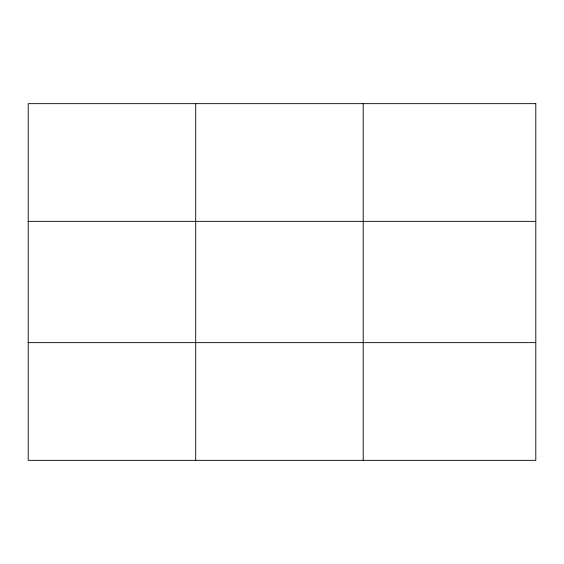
<?xml version="1.0" encoding="UTF-8"?>
<svg xmlns="http://www.w3.org/2000/svg" width="564" height="564" viewBox="0 0 564 564"><rect width="100%" height="100%" fill="white"/><g stroke="black" fill="none" stroke-linecap="round" stroke-linejoin="round"><path stroke-width="0.85" d="M195.708 103.656L195.708 460.344M363.216 103.656L363.216 460.344M28.2 221.363L535.8 221.363M28.2 342.637L535.8 342.637M535.8 103.656L535.8 460.344L28.2 460.344L28.2 103.656L535.8 103.656"/></g></svg>
